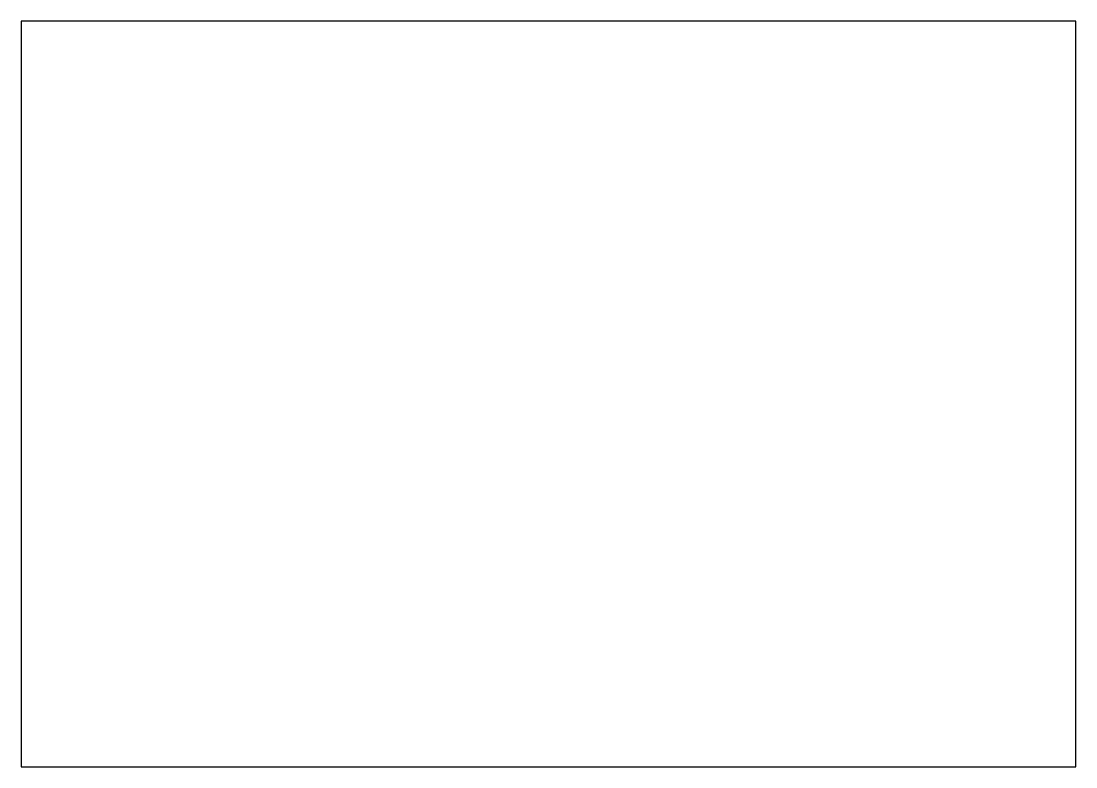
# Model space of a CAD drawing. Header units: millimetres. Extents: x 0 to 420, y 0 to 297.
import ezdxf

# ---------------------------------------------------------------- set-up
doc = ezdxf.new("R2010")
doc.units = ezdxf.units.MM
doc.header["$LTSCALE"] = 150
doc.layers.get('DEFPOINTS').update_dxf_attribs({"color": 251})

msp = doc.modelspace()

# ---------------------------------------------------------------- linework, layer by layer
at = {"layer": 'DEFPOINTS', "color": 251}
msp.add_lwpolyline([(0, 0), (420, 0), (420, 297), (0, 297)], close=True, dxfattribs=at)

doc.saveas('drawing.dxf')
